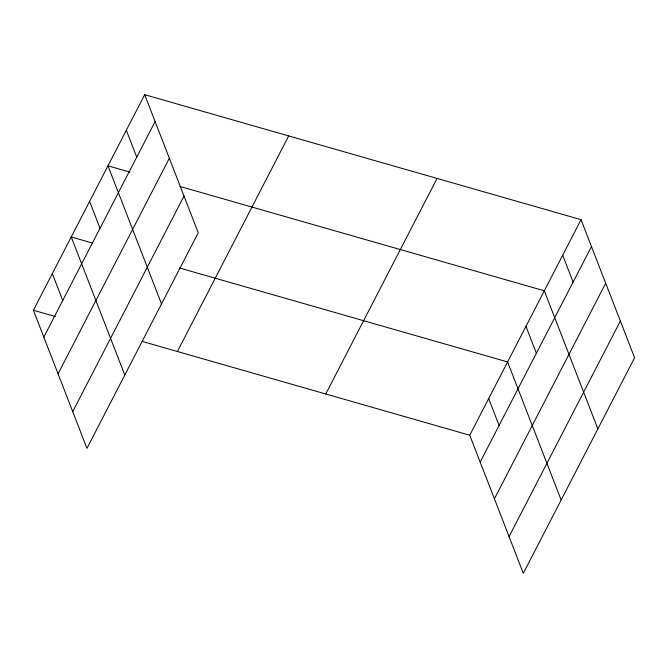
<?xml version="1.0" encoding="UTF-8"?>
<svg xmlns="http://www.w3.org/2000/svg" width="668" height="668" viewBox="0 0 668 668"><rect width="100%" height="100%" fill="white"/><g stroke="black" fill="none" stroke-linecap="round" stroke-linejoin="round"><path stroke-width="1" d="M144.689 94.689L198.246 232.765L86.957 448.337L33.4 310.261L144.689 94.689L581.043 219.663L634.6 357.739L523.311 573.311L469.754 435.235L581.043 219.663M43.821 337.131L155.11 121.551M58.058 373.829L169.346 158.249M72.72 411.638L184.009 196.066M177.396 351.502L288.685 135.93M325.759 393.995L437.047 178.423M480.175 462.106L591.464 246.525M494.412 498.804L605.701 283.224M509.074 536.613L620.363 321.041M129.959 172.127L107.966 165.831L161.514 303.907M179.959 186.447L544.32 290.797L597.877 428.873M92.234 242.985L71.234 236.965L124.791 375.04M179.233 267.901L507.596 361.939L561.153 500.015M33.4 310.261L55.402 316.565M142.401 341.482L469.754 435.235M562.681 255.234L573.102 282.096M525.958 326.368L536.379 353.238M488.675 398.587L499.096 425.458M126.327 130.26L136.748 157.122M89.604 201.394L100.025 228.264M52.321 273.613L62.742 300.483"/></g></svg>
